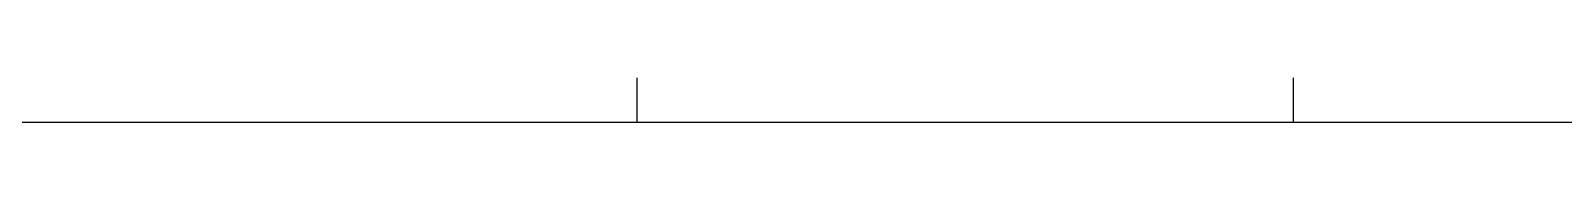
# Model space of a CAD drawing. Extents: x 14 to 1178, y 12 to 836.
# Drawn here: x 424.1 to 483.5, y 830.2 to 831.9 of the extents above; entities that cross this region are included whole.
import ezdxf

# ---------------------------------------------------------------- set-up
doc = ezdxf.new("R2010")
doc.units = 0
doc.layers.add('Gibson-Explorer-00-1958', color=7, linetype='CONTINUOUS')

msp = doc.modelspace()

# ---------------------------------------------------------------- linework, layer by layer
at = {"layer": 'Gibson-Explorer-00-1958', "color": 7}
for points in [[(447.614523, 830.196536), (447.614523, 831.877558)], [(473.014522, 830.196536), (473.014522, 831.877558)], [(14.341933, 830.168632), (1161.689961, 830.168632)]]:
    msp.add_lwpolyline(points, dxfattribs=at)
at = {"layer": 'Gibson-Explorer-00-1958', "color": 1}
for points in [[(447.614523, 830.196536), (447.614523, 831.877558)], [(473.014522, 830.196536), (473.014522, 831.877558)], [(14.341933, 830.168632), (1161.689961, 830.168632)]]:
    msp.add_lwpolyline(points, dxfattribs=at)

doc.saveas('drawing.dxf')
